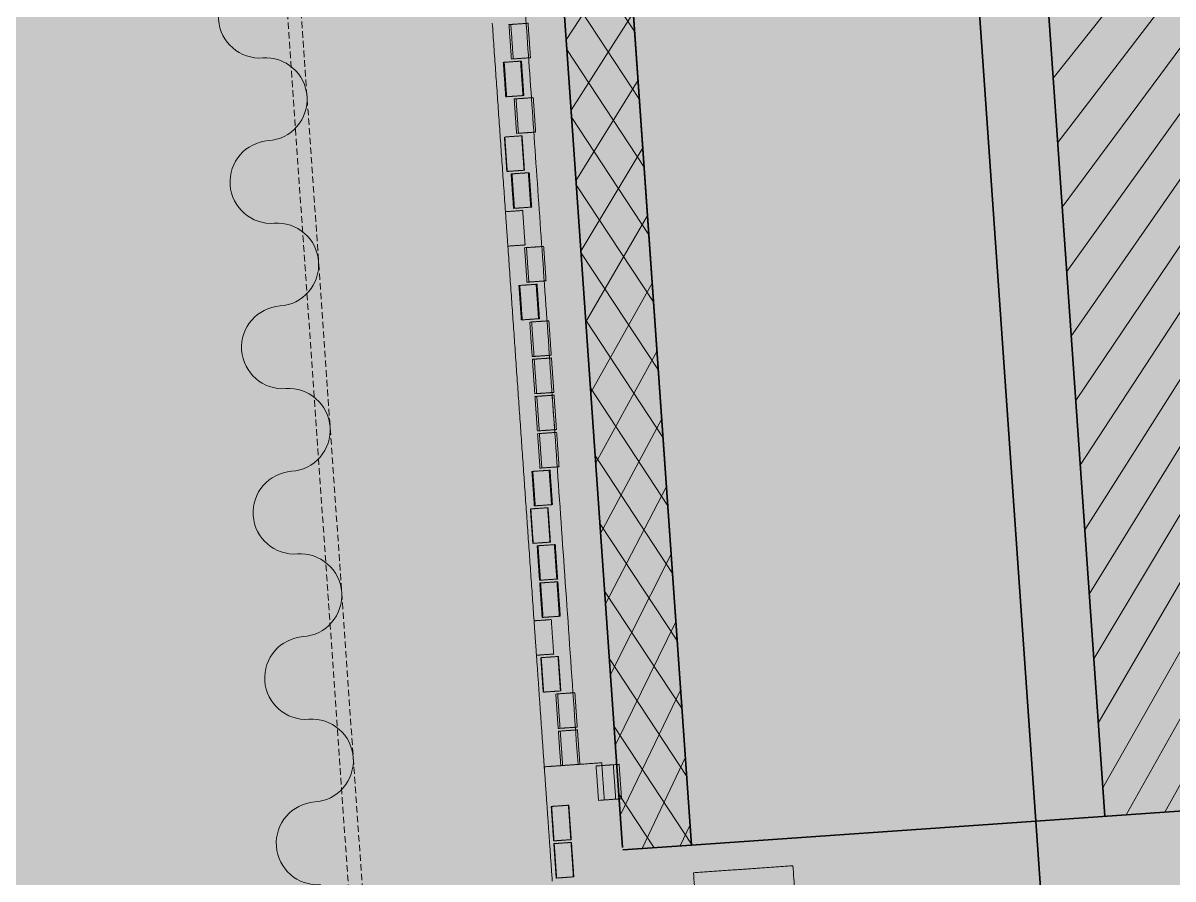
# Model space of a CAD drawing. Header units: millimetres. Extents: x 833941507 to 1669051331, y 817666127 to 1636299673.
# Drawn here: x 834533429 to 834535095, y 817988724 to 817989964 of the extents above; entities that cross this region are included whole.
import ezdxf

# ---------------------------------------------------------------- set-up
doc = ezdxf.new("R2010")
doc.units = ezdxf.units.MM
doc.header["$LTSCALE"] = 3
doc.linetypes.add('B0703', pattern=[4.6875, 3.125, -1.5625])
for name, color, linetype, lineweight in [('Hatch (LTC&CB)', 252, 'Continuous', 35), ('UAJ-22INWA', 6, 'Continuous', 35), ('UAJ-22INWA-a', 1, 'Continuous', 13), ('UAJ-22INWA-h', 251, 'Continuous', 9), ('UAJ-23FLOR-h', 251, 'Continuous', 9), ('UAJ-25CEIL-z', 8, 'B0703', 9), ('UAJ-41EXFI-d', 7, 'Continuous', 5)]:
    doc.layers.add(name, color=color, linetype=linetype, lineweight=lineweight)

# ---------------------------------------------------------------- blocks, each defined once
blk = doc.blocks.new('*U581')
at = {"layer": 'UAJ-22INWA-h'}
h = blk.add_hatch(dxfattribs=at)
h.set_pattern_fill('ANSI31', color=256, scale=20)
h.set_pattern_definition([(45, (24.9999945359904, 30835.43303314436), (-44.90128060534576, 44.90128060534577), [])])
h.paths.add_polyline_path([(-1.844570874709461e-06, 14973.37954888086), (-1.592881261558432e-06, 16862.05348523488), (224.9999964997701, 16862.05348501137), (224.9999967249177, 14973.37954901498)])
at = {"layer": 'UAJ-22INWA'}
for p, q in [((-1.695559263147602e-06, 14973.37955531867), (-1.741892873506641e-06, 16862.05348527895)), ((224.9999965742759, 16862.05348503635), (224.9999967100165, 14973.37950560829))]:
    blk.add_line(p, q, dxfattribs=at)
blk = doc.blocks.new('*U324')
at = {"layer": 'UAJ-22INWA-h'}
h = blk.add_hatch(dxfattribs=at)
h.set_pattern_fill('AFWERK', color=256, scale=50)
h.set_pattern_definition([(45, (-100.0000057875257, 33549.28964082775), (-50.00000133031198, 50.00000133031198), []), (135, (-100.0000057875257, 33549.28964082775), (-50.00000133031198, -50.00000133031198), [])])
h.paths.add_polyline_path([(-1.853776439020294e-06, 15050.60441228639), (-1.907191773398154e-06, 19498.68522958725), (99.99999618545958, 19498.68522928923), (99.99999671571207, 15050.60441234599)])
at = {"layer": 'UAJ-22INWA'}
for p, q in [((-1.704764824749647e-06, 15050.60437327827), (-2.05620338543176e-06, 19498.68523106406)), ((99.99999625996534, 19498.68523131096), (99.99999670048209, 15054.28221271312))]:
    blk.add_line(p, q, dxfattribs=at)
blk.add_lwpolyline([(-1.853776439020294e-06, 15050.60441228639), (99.99999671571207, 15050.60441225062)], dxfattribs=at)
blk = doc.blocks.new('Finish Walls')
at = {"layer": 'UAJ-22INWA-a'}
for points, degree in [([(834534108.4936734, 817990667.2634814), (834534151.9401174, 817990045.7802503), (834534232.7658423, 817988889.6019759)], 2), ([(834534132.7891929, 817989961.2388871), (834534134.1723272, 817989961.3355788), (834534135.2011753, 817989961.4075031), (834534135.479739, 817989961.4269769)], 3), ([(834534136.2760665, 817989911.3606181), (834534134.5326297, 817989936.2997526), (834534132.7891929, 817989961.2388871)], 2), ([(834534160.4188734, 817989963.1704136), (834534147.9493062, 817989962.2986953), (834534135.479739, 817989961.4269769)], 2), ([(834534138.9666125, 817989911.548708), (834534137.2231758, 817989936.4878424), (834534135.479739, 817989961.4269769)], 2), ([(834534163.9057469, 817989913.2921448), (834534162.1623102, 817989938.2312791), (834534160.4188734, 817989963.1704136)], 2), ([(834534124.5842319, 817989906.533507), (834534125.2758316, 817989906.5818552), (834534125.7902766, 817989906.6178188), (834534125.9295582, 817989906.6275556)], 3), ([(834534128.0711054, 817989856.655238), (834534126.3276685, 817989881.5943725), (834534124.5842319, 817989906.533507)], 2), ([(834534150.8686926, 817989908.3709924), (834534138.3991253, 817989907.499274), (834534125.9295582, 817989906.6275556)], 2), ([(834534129.4164317, 817989856.7492867), (834534127.6729949, 817989881.6884211), (834534125.9295582, 817989906.6275556)], 2), ([(834534138.9666125, 817989911.548708), (834534138.6880488, 817989911.5292342), (834534137.6592008, 817989911.4573098), (834534136.2760665, 817989911.3606181)], 3), ([(834534138.9666125, 817989911.548708), (834534151.4361798, 817989912.4204264), (834534163.9057469, 817989913.2921448)], 2), ([(834534153.0102398, 817989858.3986748), (834534151.266803, 817989883.3378093), (834534149.5233663, 817989908.2769438)], 2), ([(834534154.3555661, 817989858.4927235), (834534152.6121293, 817989883.431858), (834534150.8686926, 817989908.3709924)], 2), ([(834534129.4164317, 817989856.7492867), (834534129.2771502, 817989856.7395499), (834534128.7627052, 817989856.7035862), (834534128.0711054, 817989856.655238)], 3), ([(834534129.4164317, 817989856.7492867), (834534141.8859988, 817989857.621005), (834534154.3555661, 817989858.4927235)], 2), ([(834534140.3208398, 817989853.5018262), (834534141.703974, 817989853.5985179), (834534142.7328221, 817989853.6704422), (834534143.0113858, 817989853.689916)], 3), ([(834534143.8077133, 817989803.6235572), (834534142.0642766, 817989828.5626917), (834534140.3208398, 817989853.5018262)], 2), ([(834534167.9505203, 817989855.4333527), (834534155.480953, 817989854.5616344), (834534143.0113858, 817989853.689916)], 2), ([(834534146.4982593, 817989803.811647), (834534144.7548225, 817989828.7507815), (834534143.0113858, 817989853.689916)], 2), ([(834534171.4373938, 817989805.5550838), (834534169.693957, 817989830.4942182), (834534167.9505203, 817989855.4333527)], 2), ([(834534126.1304864, 817989798.3780212), (834534126.4762903, 817989798.4021956), (834534126.7335155, 817989798.4201776), (834534126.8031561, 817989798.4250461)], 3), ([(834534129.6173599, 817989748.4997523), (834534127.8739231, 817989773.4388868), (834534126.1304864, 817989798.3780212)], 2), ([(834534151.7422906, 817989800.1684828), (834534139.2727234, 817989799.2967644), (834534126.8031561, 817989798.4250461)], 2), ([(834534130.2900296, 817989748.5467771), (834534128.546593, 817989773.4859116), (834534126.8031561, 817989798.4250461)], 2), ([(834534146.4982593, 817989803.811647), (834534146.2196956, 817989803.7921733), (834534145.1908475, 817989803.7202489), (834534143.8077133, 817989803.6235572)], 3), ([(834534146.4982593, 817989803.811647), (834534158.9678265, 817989804.6833655), (834534171.4373938, 817989805.5550838)], 2), ([(834534154.5564944, 817989750.2431891), (834534152.8130575, 817989775.1823236), (834534151.0696208, 817989800.121458)], 2), ([(834534155.2291641, 817989750.2902138), (834534153.4857274, 817989775.2293483), (834534151.7422906, 817989800.1684828)], 2), ([(834534130.2900296, 817989748.5467771), (834534130.220389, 817989748.5419086), (834534129.9631639, 817989748.5239266), (834534129.6173599, 817989748.4997523)], 3), ([(834534130.2900296, 817989748.5467771), (834534142.759597, 817989749.4184954), (834534155.2291641, 817989750.2902138)], 2), ([(834534135.8817021, 817989744.9279156), (834534136.5733018, 817989744.9762638), (834534137.0877469, 817989745.0122274), (834534137.2270284, 817989745.0219642)], 3), ([(834534139.3685756, 817989695.0496466), (834534137.6251388, 817989719.9887811), (834534135.8817021, 817989744.9279156)], 2), ([(834534162.1661628, 817989746.765401), (834534149.6965955, 817989745.8936826), (834534137.2270284, 817989745.0219642)], 2), ([(834534140.7139019, 817989695.1436954), (834534138.9704651, 817989720.0828297), (834534137.2270284, 817989745.0219642)], 2), ([(834534164.30771, 817989696.7930834), (834534162.5642732, 817989721.7322179), (834534160.8208365, 817989746.6713524)], 2), ([(834534165.6530364, 817989696.887132), (834534163.9095995, 817989721.8262665), (834534162.1661628, 817989746.765401)], 2), ([(834534152.6158754, 817989691.9659723), (834534140.1463081, 817989691.0942539), (834534127.6767409, 817989690.2225355)], 2), ([(834534131.1636144, 817989640.3442665), (834534129.4201776, 817989665.283401), (834534127.6767409, 817989690.2225355)], 2), ([(834534140.7139019, 817989695.1436954), (834534140.5746204, 817989695.1339585), (834534140.0601753, 817989695.0979948), (834534139.3685756, 817989695.0496466)], 3), ([(834534140.7139019, 817989695.1436954), (834534153.183469, 817989696.0154136), (834534165.6530364, 817989696.887132)], 2), ([(834534156.1027489, 817989642.0877033), (834534154.359312, 817989667.0268378), (834534152.6158754, 817989691.9659723)], 2), ([(834534131.1636144, 817989640.3442665), (834534143.6331816, 817989641.215985), (834534156.1027489, 817989642.0877033)], 2), ([(834534155.3841333, 817989638.0277044), (834534156.7672676, 817989638.1243961), (834534157.7961156, 817989638.1963204), (834534158.0746794, 817989638.2157941)], 3), ([(834534158.8710068, 817989588.1494354), (834534157.1275702, 817989613.0885699), (834534155.3841333, 817989638.0277044)], 2), ([(834534183.0138139, 817989639.9592309), (834534170.5442466, 817989639.0875125), (834534158.0746794, 817989638.2157941)], 2), ([(834534161.5615529, 817989588.3375252), (834534159.8181161, 817989613.2766596), (834534158.0746794, 817989638.2157941)], 2), ([(834534186.5006874, 817989590.080962), (834534184.7572505, 817989615.0200964), (834534183.0138139, 817989639.9592309)], 2), ([(834534147.1791722, 817989583.3223243), (834534147.870772, 817989583.3706723), (834534148.385217, 817989583.406636), (834534148.5244986, 817989583.4163729)], 3), ([(834534150.6660457, 817989533.4440553), (834534148.922609, 817989558.3831898), (834534147.1791722, 817989583.3223243)], 2), ([(834534173.4636331, 817989585.1598096), (834534160.9940658, 817989584.2880912), (834534148.5244986, 817989583.4163729)], 2), ([(834534152.0113721, 817989533.5381039), (834534150.2679353, 817989558.4772384), (834534148.5244986, 817989583.4163729)], 2), ([(834534161.5615529, 817989588.3375252), (834534161.2829891, 817989588.3180515), (834534160.2541411, 817989588.2461271), (834534158.8710068, 817989588.1494354)], 3), ([(834534161.5615529, 817989588.3375252), (834534174.0311201, 817989589.2092435), (834534186.5006874, 817989590.080962)], 2), ([(834534175.6051801, 817989535.187492), (834534173.8617435, 817989560.1266265), (834534172.1183066, 817989585.065761)], 2), ([(834534176.9505066, 817989535.2815406), (834534175.2070698, 817989560.2206751), (834534173.4636331, 817989585.1598096)], 2), ([(834534152.0113721, 817989533.5381039), (834534151.8720906, 817989533.528367), (834534151.3576455, 817989533.4924034), (834534150.6660457, 817989533.4440553)], 3), ([(834534152.0113721, 817989533.5381039), (834534164.4809393, 817989534.4098223), (834534176.9505066, 817989535.2815406)], 2), ([(834534190.5454606, 817989532.22217), (834534178.0758934, 817989531.3504516), (834534165.6063261, 817989530.4787332)], 2), ([(834534194.0323341, 817989482.343901), (834534192.2888974, 817989507.2830355), (834534190.5454606, 817989532.22217)], 2), ([(834534162.9157802, 817989530.2906435), (834534164.2989144, 817989530.3873351), (834534165.3277625, 817989530.4592595), (834534165.6063261, 817989530.4787332)], 3), ([(834534166.4026537, 817989480.4123745), (834534164.6592169, 817989505.351509), (834534162.9157802, 817989530.2906435)], 2), ([(834534169.0931996, 817989480.6004642), (834534167.3497629, 817989505.5395987), (834534165.6063261, 817989530.4787332)], 2), ([(834534169.0931996, 817989480.6004642), (834534181.5627669, 817989481.4721826), (834534194.0323341, 817989482.343901)], 2), ([(834534169.0931996, 817989480.6004642), (834534168.814636, 817989480.5809906), (834534167.7857879, 817989480.5090661), (834534166.4026537, 817989480.4123745)], 3), ([(834534166.6816036, 817989476.422113), (834534168.0647378, 817989476.5188047), (834534169.0935858, 817989476.590729), (834534169.3721496, 817989476.6102028)], 3), ([(834534170.168477, 817989426.543844), (834534168.4250404, 817989451.4829785), (834534166.6816036, 817989476.422113)], 2), ([(834534194.311284, 817989478.3536395), (834534181.8417168, 817989477.4819211), (834534169.3721496, 817989476.6102028)], 2), ([(834534172.8590231, 817989426.7319338), (834534171.1155863, 817989451.6710683), (834534169.3721496, 817989476.6102028)], 2), ([(834534197.7981576, 817989428.4753705), (834534196.0547208, 817989453.414505), (834534194.311284, 817989478.3536395)], 2), ([(834534172.8590231, 817989426.7319338), (834534172.5804594, 817989426.71246), (834534171.5516113, 817989426.6405357), (834534170.168477, 817989426.543844)], 3), ([(834534170.4474269, 817989422.5535825), (834534171.8305612, 817989422.6502742), (834534172.8594092, 817989422.7221986), (834534173.137973, 817989422.7416723)], 3), ([(834534173.9343004, 817989372.6753136), (834534172.1908637, 817989397.6144481), (834534170.4474269, 817989422.5535825)], 2), ([(834534172.8590231, 817989426.7319338), (834534185.3285903, 817989427.6036522), (834534197.7981576, 817989428.4753705)], 2), ([(834534198.0771074, 817989424.4851091), (834534185.6075401, 817989423.6133907), (834534173.137973, 817989422.7416723)], 2), ([(834534176.6248465, 817989372.8634033), (834534174.8814096, 817989397.8025378), (834534173.137973, 817989422.7416723)], 2), ([(834534198.8734349, 817989374.4187503), (834534197.1299982, 817989399.3578848), (834534195.3865614, 817989424.2970192)], 2), ([(834534201.5639809, 817989374.6068401), (834534199.8205441, 817989399.5459746), (834534198.0771074, 817989424.4851091)], 2), ([(834534176.6248465, 817989372.8634033), (834534176.3462827, 817989372.8439296), (834534175.3174347, 817989372.7720052), (834534173.9343004, 817989372.6753136)], 3), ([(834534174.2132504, 817989368.685052), (834534175.5963845, 817989368.7817438), (834534176.6252327, 817989368.8536681), (834534176.9037963, 817989368.8731419)], 3), ([(834534177.7001239, 817989318.8067831), (834534175.9566871, 817989343.7459176), (834534174.2132504, 817989368.685052)], 2), ([(834534176.6248465, 817989372.8634033), (834534189.0944136, 817989373.7351217), (834534201.5639809, 817989374.6068401)], 2), ([(834534201.8429308, 817989370.6165786), (834534189.3733636, 817989369.7448602), (834534176.9037963, 817989368.8731419)], 2), ([(834534180.3906698, 817989318.9948729), (834534178.6472331, 817989343.9340074), (834534176.9037963, 817989368.8731419)], 2), ([(834534205.3298043, 817989320.7383096), (834534203.5863676, 817989345.6774441), (834534201.8429308, 817989370.6165786)], 2), ([(834534192.29275, 817989315.8171573), (834534179.8231827, 817989314.945439), (834534167.3536155, 817989314.0737206)], 2), ([(834534180.3906698, 817989318.9948729), (834534180.1121062, 817989318.9753991), (834534179.0832582, 817989318.9034748), (834534177.7001239, 817989318.8067831)], 3), ([(834534180.3906698, 817989318.9948729), (834534192.8602371, 817989319.8665912), (834534205.3298043, 817989320.7383096)], 2), ([(834534194.4342972, 817989265.8448397), (834534192.6908604, 817989290.7839742), (834534190.9474237, 817989315.7231086)], 2), ([(834534195.7796235, 817989265.9388883), (834534194.0361867, 817989290.8780228), (834534192.29275, 817989315.8171573)], 2), ([(834534166.0082892, 817989313.979672), (834534166.6998891, 817989314.02802), (834534167.214334, 817989314.0639837), (834534167.3536155, 817989314.0737206)], 3), ([(834534169.4951627, 817989264.101403), (834534167.7517259, 817989289.0405375), (834534166.0082892, 817989313.979672)], 2), ([(834534170.840489, 817989264.1954516), (834534169.0970523, 817989289.1345861), (834534167.3536155, 817989314.0737206)], 2), ([(834534170.840489, 817989264.1954516), (834534183.3100563, 817989265.06717), (834534195.7796235, 817989265.9388883)], 2), ([(834534163.7887204, 817989259.6927166), (834534164.1345243, 817989259.7168909), (834534164.3917494, 817989259.734873), (834534164.4613901, 817989259.7397414)], 3), ([(834534167.2755939, 817989209.8144476), (834534165.5321571, 817989234.7535821), (834534163.7887204, 817989259.6927166)], 2), ([(834534189.4005246, 817989261.4831781), (834534176.9309574, 817989260.6114599), (834534164.4613901, 817989259.7397414)], 2), ([(834534167.9482636, 817989209.8614725), (834534166.204827, 817989234.800607), (834534164.4613901, 817989259.7397414)], 2), ([(834534170.840489, 817989264.1954516), (834534170.7012075, 817989264.1857147), (834534170.1867626, 817989264.1497511), (834534169.4951627, 817989264.101403)], 3), ([(834534192.2147284, 817989211.5578845), (834534190.4712915, 817989236.4970189), (834534188.7278548, 817989261.4361534)], 2), ([(834534192.8873981, 817989211.6049092), (834534191.1439614, 817989236.5440437), (834534189.4005246, 817989261.4831781)], 2), ([(834534167.9482636, 817989209.8614725), (834534167.8786229, 817989209.8566041), (834534167.6213979, 817989209.8386221), (834534167.2755939, 817989209.8144476)], 3), ([(834534167.9482636, 817989209.8614725), (834534180.417831, 817989210.7331909), (834534192.8873981, 817989211.6049092)], 2), ([(834534173.539936, 817989206.242611), (834534174.2315358, 817989206.2909591), (834534174.7459807, 817989206.3269228), (834534174.8852624, 817989206.3366597)], 3), ([(834534177.0268095, 817989156.3643421), (834534175.2833728, 817989181.3034766), (834534173.539936, 817989206.242611)], 2), ([(834534199.8243967, 817989208.0800964), (834534187.3548295, 817989207.208378), (834534174.8852624, 817989206.3366597)], 2), ([(834534178.3721359, 817989156.4583907), (834534176.6286991, 817989181.3975252), (834534174.8852624, 817989206.3366597)], 2), ([(834534201.9659439, 817989158.1077788), (834534200.2225072, 817989183.0469133), (834534198.4790704, 817989207.9860477)], 2), ([(834534203.3112704, 817989158.2018274), (834534201.5678335, 817989183.1409619), (834534199.8243967, 817989208.0800964)], 2), ([(834534178.3721359, 817989156.4583907), (834534178.2328542, 817989156.4486538), (834534177.7184093, 817989156.4126902), (834534177.0268095, 817989156.3643421)], 3), ([(834534177.3057594, 817989152.3740805), (834534177.9973592, 817989152.4224286), (834534178.5118042, 817989152.4583923), (834534178.6510857, 817989152.4681292)], 3), ([(834534180.7926329, 817989102.4958116), (834534179.0491961, 817989127.4349461), (834534177.3057594, 817989152.3740805)], 2), ([(834534178.3721359, 817989156.4583907), (834534190.841703, 817989157.330109), (834534203.3112704, 817989158.2018274)], 2), ([(834534203.5902202, 817989154.211566), (834534191.1206529, 817989153.3398476), (834534178.6510857, 817989152.4681292)], 2), ([(834534182.1379592, 817989102.5898602), (834534180.3945224, 817989127.5289947), (834534178.6510857, 817989152.4681292)], 2), ([(834534205.7317674, 817989104.2392484), (834534203.9883306, 817989129.1783829), (834534202.2448939, 817989154.1175174)], 2), ([(834534207.0770937, 817989104.333297), (834534205.3336569, 817989129.2724315), (834534203.5902202, 817989154.211566)], 2), ([(834534194.0399327, 817989099.4121372), (834534181.5703654, 817989098.5404189), (834534169.1007982, 817989097.6687005)], 2), ([(834534182.1379592, 817989102.5898602), (834534181.9986777, 817989102.5801234), (834534181.4842327, 817989102.5441598), (834534180.7926329, 817989102.4958116)], 3), ([(834534182.1379592, 817989102.5898602), (834534194.6075264, 817989103.4615786), (834534207.0770937, 817989104.333297)], 2), ([(834534197.5268062, 817989049.5338682), (834534195.7833694, 817989074.4730027), (834534194.0399327, 817989099.4121372)], 2), ([(834534172.5876718, 817989047.7904315), (834534170.844235, 817989072.729566), (834534169.1007982, 817989097.6687005)], 2), ([(834534172.5876718, 817989047.7904315), (834534185.0572389, 817989048.6621499), (834534197.5268062, 817989049.5338682)], 2), ([(834534178.852014, 817989044.2185948), (834534179.1978179, 817989044.2427691), (834534179.455043, 817989044.2607511), (834534179.5246837, 817989044.2656195)], 3), ([(834534182.3388875, 817988994.3403258), (834534180.5954506, 817989019.2794603), (834534178.852014, 817989044.2185948)], 2), ([(834534204.4638182, 817989046.0090563), (834534191.994251, 817989045.1373379), (834534179.5246837, 817989044.2656195)], 2), ([(834534183.0115572, 817988994.3873507), (834534181.2681205, 817989019.326485), (834534179.5246837, 817989044.2656195)], 2), ([(834534207.2780219, 817988996.0837626), (834534205.5345851, 817989021.0228971), (834534203.7911484, 817989045.9620316)], 2), ([(834534207.9506917, 817988996.1307874), (834534206.207255, 817989021.0699219), (834534204.4638182, 817989046.0090563)], 2), ([(834534183.0115572, 817988994.3873507), (834534182.9419166, 817988994.3824822), (834534182.6846914, 817988994.3645002), (834534182.3388875, 817988994.3403258)], 3), ([(834534183.0115572, 817988994.3873507), (834534195.4811245, 817988995.259069), (834534207.9506917, 817988996.1307874)], 2), ([(834534200.5740141, 817988991.6053388), (834534201.9571483, 817988991.7020305), (834534202.9859964, 817988991.7739549), (834534203.2645601, 817988991.7934285)], 3), ([(834534204.0608877, 817988941.7270699), (834534202.3174509, 817988966.6662043), (834534200.5740141, 817988991.6053388)], 2), ([(834534228.2036946, 817988993.5368654), (834534215.7341274, 817988992.665147), (834534203.2645601, 817988991.7934285)], 2), ([(834534206.7514336, 817988941.9151597), (834534205.0079969, 817988966.8542941), (834534203.2645601, 817988991.7934285)], 2), ([(834534231.6905681, 817988943.6585964), (834534229.9471314, 817988968.5977309), (834534228.2036946, 817988993.5368654)], 2), ([(834534206.7514336, 817988941.9151597), (834534206.47287, 817988941.8956859), (834534205.4440218, 817988941.8237616), (834534204.0608877, 817988941.7270699)], 3), ([(834534204.3398376, 817988937.7368083), (834534205.7229718, 817988937.8335), (834534206.7518198, 817988937.9054244), (834534207.0303835, 817988937.9248981)], 3), ([(834534207.826711, 817988887.8585393), (834534206.0832742, 817988912.7976738), (834534204.3398376, 817988937.7368083)], 2), ([(834534206.7514336, 817988941.9151597), (834534219.2210009, 817988942.786878), (834534231.6905681, 817988943.6585964)], 2), ([(834534231.969518, 817988939.6683348), (834534219.4999508, 817988938.7966166), (834534207.0303835, 817988937.9248981)], 2), ([(834534210.517257, 817988888.0466292), (834534208.7738203, 817988912.9857637), (834534207.0303835, 817988937.9248981)], 2), ([(834534235.4563915, 817988889.7900659), (834534233.7129548, 817988914.7292004), (834534231.969518, 817988939.6683348)], 2), ([(834534183.8851422, 817988886.1848409), (834534196.3547094, 817988887.0565592), (834534208.8242767, 817988887.9282776)], 2), ([(834534210.517257, 817988888.0466292), (834534210.2386934, 817988888.0271554), (834534209.2098453, 817988887.9552311), (834534207.826711, 817988887.8585393)], 3), ([(834534208.8242767, 817988887.9282776), (834534237.9654423, 817988889.9654686), (834534267.106608, 817988892.0026596)], 2), ([(834534210.517257, 817988888.0466292), (834534222.9868243, 817988888.9183476), (834534235.4563915, 817988889.7900659)], 2), ([(834534258.9814955, 817988887.4248897), (834534263.3014032, 817988887.7268844), (834534266.5150236, 817988887.9515411), (834534267.3855579, 817988888.012398)], 3), ([(834534262.468369, 817988837.5466207), (834534260.7249322, 817988862.4857552), (834534258.9814955, 817988887.4248897)], 2), ([(834534267.106608, 817988892.0026596), (834534267.246083, 817988890.0075288), (834534267.3855579, 817988888.012398)], 2), ([(834534292.3246924, 817988889.7558348), (834534279.8551252, 817988888.8841164), (834534267.3855579, 817988888.012398)], 2), ([(834534270.8724315, 817988838.134129), (834534269.1289947, 817988863.0732635), (834534267.3855579, 817988888.012398)], 2), ([(834534287.4075035, 817988839.2900574), (834534285.6640667, 817988864.2291919), (834534283.92063, 817988889.1683264)], 2), ([(834534295.8115659, 817988839.8775659), (834534294.0681292, 817988864.8167003), (834534292.3246924, 817988889.7558348)], 2), ([(834534270.8724315, 817988838.134129), (834534270.0018971, 817988838.0732721), (834534266.7882768, 817988837.8486154), (834534262.468369, 817988837.5466207)], 3), ([(834534270.8724315, 817988838.134129), (834534283.3419987, 817988839.0058475), (834534295.8115659, 817988839.8775659)], 2), ([(834534193.9153078, 817988828.7444737), (834534194.2611117, 817988828.768648), (834534194.5183368, 817988828.78663), (834534194.5879775, 817988828.7914985)], 3), ([(834534197.4021813, 817988778.8662047), (834534195.6587445, 817988803.8053392), (834534193.9153078, 817988828.7444737)], 2), ([(834534219.527112, 817988830.5349352), (834534207.0575448, 817988829.6632168), (834534194.5879775, 817988828.7914985)], 2), ([(834534198.074851, 817988778.9132296), (834534196.3314143, 817988803.8523641), (834534194.5879775, 817988828.7914985)], 2), ([(834534222.3413157, 817988780.6096416), (834534220.5978789, 817988805.548776), (834534218.8544422, 817988830.4879105)], 2), ([(834534223.0139855, 817988780.6566663), (834534221.2705488, 817988805.5958008), (834534219.527112, 817988830.5349352)], 2), ([(834534197.6811311, 817988774.8759433), (834534198.0269351, 817988774.9001176), (834534198.2841603, 817988774.9180996), (834534198.3538009, 817988774.922968)], 3), ([(834534201.1680046, 817988724.9976743), (834534199.4245678, 817988749.9368088), (834534197.6811311, 817988774.8759433)], 2), ([(834534198.074851, 817988778.9132296), (834534198.0052104, 817988778.9083611), (834534197.7479852, 817988778.8903791), (834534197.4021813, 817988778.8662047)], 3), ([(834534198.074851, 817988778.9132296), (834534210.5444183, 817988779.7849479), (834534223.0139855, 817988780.6566663)], 2), ([(834534223.2929354, 817988776.6664048), (834534210.8233682, 817988775.7946864), (834534198.3538009, 817988774.922968)], 2), ([(834534201.8406745, 817988725.0446991), (834534200.0972377, 817988749.9838336), (834534198.3538009, 817988774.922968)], 2), ([(834534226.1071391, 817988726.741111), (834534224.3637023, 817988751.6802455), (834534222.6202656, 817988776.61938)], 2), ([(834534226.7798089, 817988726.7881359), (834534225.0363722, 817988751.7272704), (834534223.2929354, 817988776.6664048)], 2), ([(834534201.8406745, 817988725.0446991), (834534201.7710338, 817988725.0398307), (834534201.5138086, 817988725.0218487), (834534201.1680046, 817988724.9976743)], 3), ([(834534201.8406745, 817988725.0446991), (834534214.3102417, 817988725.9164175), (834534226.7798089, 817988726.7881359)], 2)]:
    blk.add_open_spline(points, degree=degree, dxfattribs=at)
at = {"layer": 'UAJ-22INWA-h'}
for points in [[(834534108.5688682, 817989963.5526726), (834534118.1228045, 817989826.8876041), (834534127.6767409, 817989690.2225355)], [(834534131.1633449, 817989640.3481226), (834534150.1320715, 817989369.0084115), (834534169.1007982, 817989097.6687005)], [(834534172.5874579, 817989047.7934902), (834534178.3757749, 817988964.9940344), (834534184.1640918, 817988882.1945785)], [(834534183.8849674, 817988886.1873397), (834534189.6732649, 817988803.3881638), (834534195.4615623, 817988720.588988)]]:
    blk.add_open_spline(points, degree=2, dxfattribs=at)
at = {"layer": 'UAJ-41EXFI-d'}
for points in [[(834534544.1217849, 817988742.841631), (834534472.1159148, 817988737.8078686), (834534400.1100447, 817988732.774106)], [(834534400.1100447, 817988732.774106), (834534421.0312859, 817988433.5044923), (834534441.9525269, 817988134.2348787)], [(834534585.9642671, 817988144.3024037), (834534565.043026, 817988443.5720174), (834534544.1217849, 817988742.841631)]]:
    blk.add_open_spline(points, degree=2, dxfattribs=at)
at = {"layer": 'UAJ-22INWA', "xscale": -1, "rotation": 3.998908409596318}
blk.add_blockref('*U324', (834535446.9115772, 817973758.7148883), dxfattribs=at)
blk = doc.blocks.new('LRR Curtain')
at = {"layer": 'UAJ-25CEIL-z', "linetype": 'B0703'}
for points in [[(-20980.06807148457, -65342.30061793327), (-20980.06752181053, -50292.30059480667, 0.4142135606798064), (-21490.06752026081, -49782.30059623718), (-35490.06815624237, -49782.30057275295, 0.4142135622750456), (-36000.06815767288, -50292.30057132244), (-36000.06819999218, -65342.30061769485)], [(-21000.06807148457, -65342.30061793327), (-21000.06752181053, -50292.30059468746, 0.4142135607387433), (-21490.06752038002, -49802.30059611797), (-35490.06815624237, -49802.30057275295, 0.4142135623230424), (-35980.06815779209, -50292.30057132244), (-35980.06819999218, -65342.30061769485)]]:
    blk.add_lwpolyline(points, format="xyb", dxfattribs=at)
at = {"layer": 'UAJ-41EXFI-d'}
for centre, radius, start, end in [((-21040.1507717371, -53030.93629407883, -7.450580596923826e-09), 59.99999986441814, 90.00004098113502, 270.000040981135), ((-21040.0785535574, -53150.93625068665, -7.450580596923826e-09), 60.00000003033154, 359.9312063185327, 90.06892345496688), ((-21040.07859683037, -53151.00833928585, -7.450580596923826e-09), 59.99999999165063, 269.9312063185327, 4.098113502006952e-05), ((-21040.15059924126, -53271.0082962513, -7.450580596923826e-09), 60.0000000939428, 90.00004098113502, 270.000040981135), ((-21040.15023076534, -53391.00872933865, -7.450580596923826e-09), 60.00043306465189, 89.96558950289459, 90.00031418870182), ((-21040.07838082314, -53391.00829660892, -7.450580596923826e-09), 60.00000012609065, 359.9312063185327, 90.03419875718978), ((-21040.07842409611, -53391.08038520813, -7.450580596923826e-09), 60.00000011056968, 269.9312063185327, 4.098113502006952e-05), ((-21040.15042626858, -53511.08034193516, -7.450580596923826e-09), 59.99999987273157, 90.00004098113502, 270.000040981135), ((-21040.07820832729, -53631.08029866219, -7.450580596923826e-09), 60.00000013232772, 359.9312063185327, 90.06892345496688), ((-21040.07825100422, -53631.15238749981, -7.450580596923826e-09), 59.99999962658003, 269.9312063185327, 4.098113502006952e-05), ((-21040.15025377274, -53751.15234398842, -7.450580596923826e-09), 59.99999996671031, 90.00004098113502, 270.000040981135), ((-21040.07803583145, -53871.15230083466, -7.450580596923826e-09), 60.00000014924051, 359.9312063185327, 90.06892345496688), ((-21040.078078866, -53871.22438967228, -7.450580596923826e-09), 59.99999999165063, 269.9312063185327, 4.098113502006952e-05), ((-21040.15008115768, -53991.2243462801, -7.450580596923826e-09), 59.99999986441814, 90.00004098113502, 270.000040981135), ((-21040.07786309719, -54111.22430288792, -7.450580596923826e-09), 60.0000002596931, 359.9312063185327, 90.06892345496688), ((-21040.07790601254, -54111.29639172554, -7.450580596923826e-09), 59.99999996671031, 269.9312063185327, 4.098113502006952e-05), ((-21040.14990854263, -54231.29634845257, -7.450580596923826e-09), 59.99999998333719, 90.00004098113502, 270.000040981135)]:
    blk.add_arc(centre, radius, start, end, dxfattribs=at)
blk = doc.blocks.new('LRR-B01-WALL FINISH')
blk.add_blockref('Finish Walls', (0, 0))
at = {"rotation": 3.998908525846276}
blk.add_blockref('LRR Curtain', (834551062.6266844, 818044341.9052756), dxfattribs=at)
blk = doc.blocks.new('GBP-LTC-LB01')
at = {"layer": 'UAJ-23FLOR-h'}
h = blk.add_hatch(dxfattribs=at)
h.set_pattern_fill('EARTH,_O', color=256, scale=180, angle=45.00000010501341)
h.set_pattern_definition([(48.99890852053534, (834576001.761157, 818046085.3420337), (-112.7268618952272, 1612.510668059984), [1143, -1143]), (48.99890852053534, (834575678.2791204, 818046366.5514973), (-112.7268618952272, 1612.510668059984), [1143, -1143]), (48.99890852053534, (834575354.7970834, 818046647.760961), (-112.7268618952272, 1612.510668059984), [1143, -1143]), (138.9989085205353, (834575340.7062259, 818046849.3247945), (-1612.510668059984, -112.7268618952272), [1143, -1143]), (138.9989085205353, (834575621.9156895, 818047172.8068315), (-1612.510668059984, -112.7268618952272), [1143, -1143]), (138.9989085205353, (834575903.1251531, 818047496.2888683), (-1612.510668059984, -112.7268618952272), [1143, -1143])])
h.paths.add_polyline_path([(834572173.0526648, 818200349.1682475), (834310583.7401848, 818182062.0839702), (834331502.2393942, 817882831.6918911), (834364939.6873164, 817885169.2259957), (834473095.7001734, 818011283.5998719), (834480533.7001572, 818020120.3998857), (834485095.050147, 818025709.5498941), (834491375.7001324, 818033618.9999057), (834497063.4001188, 818041012.999916), (834493145.8001142, 818043678.6999089), (834512788.5000582, 818074029.2499447), (834518712.4500408, 818083675.2499557), (834526231.3000174, 818096325.0999695), (834534646.0499907, 818111073.0499848), (834545955.9999523, 818131981.3000056), (834557204.5999117, 818154198.8000262), (834564039.9998856, 818168496.8000388), (834570941.1648417, 818183576.4266495), (834578367.7999997, 818200696.3)])
h.paths.add_polyline_path([(834382131.3063979, 817956469.9755309), (834418268.7298656, 817958996.0684958), (834422062.4129677, 817963855.9029621), (834428403.0430198, 817964299.3786768), (834467239.2037573, 818010695.5815835), (834466445.2064853, 818021738.794587), (834476097.7213831, 818035709.0329579), (834485267.1005058, 818048983.1978921), (834487014.8928652, 818051460.4309663), (834497268.3342452, 818067303.4232484), (834492893.3757939, 818129890.0851053), (834448056.5937514, 818126755.6608665), (834416896.5816393, 818105052.1136897), (834382061.3702741, 818080788.9948437), (834386167.4497714, 818022059.1642565), (834377588.3843737, 818021459.4669156)], flags=16)
edge = h.paths.add_edge_path(flags=16)
edge.add_line((834540292.2872467, 818142076.0699883), (834533466.3205868, 818141614.1342163))
edge.add_line((834533466.3205867, 818141614.1342163), (834523258.01233, 818143862.7104174))
edge.add_line((834523258.01233, 818143862.7104174), (834525896.867722, 818155838.9349334))
edge.add_arc((834558382.4304729, 818267025.4493066), 115835.0239163238, 237.2183980957774, 253.7131265722631, ccw=False)
edge.add_line((834495664.9154892, 818169638.2526121), (834498267.5884769, 818132356.9750829))
edge.add_line((834498267.5884771, 818132356.9750829), (834496346.4194225, 818130135.0090942))
edge.add_line((834496346.4194226, 818130135.0090942), (834492879.879452, 818129892.6713651))
edge.add_line((834492879.8794518, 818129892.6713651), (834494229.5832878, 818110587.6218635))
edge.add_line((834494229.5832882, 818110587.6218635), (834496326.133695, 818110708.3844534))
edge.add_line((834496326.1336946, 818110708.3844534), (834498420.2073777, 818080753.5549031))
edge.add_line((834498420.2073779, 818080753.5549031), (834498046.1188868, 818080727.4032354))
edge.add_line((834498046.118887, 818080727.4032354), (834498254.5151165, 818077746.3837949))
edge.add_line((834498254.5151162, 818077746.3837949), (834503061.0860548, 818078082.4001414))
edge.add_line((834503061.0860548, 818078082.4001414), (834504979.5219883, 818081212.101532))
edge.add_line((834504979.5219884, 818081212.101532), (834509429.0185915, 818088470.9260026))
edge.add_line((834509429.0185914, 818088470.9260026), (834515217.1570119, 818097913.5886871))
edge.add_line((834515217.157012, 818097913.5886871), (834526067.4346461, 818116415.5426326))
edge.add_line((834526067.4346461, 818116415.5426326), (834532489.1994565, 818127888.6839589))
edge.add_line((834532489.1994562, 818127888.6839589), (834534830.89787, 818132146.3035389))
edge.add_line((834534830.8978701, 818132146.3035389), (834540292.2872465, 818142076.0699883))
h = blk.add_hatch(dxfattribs=at)
h.set_pattern_fill('EARTH,_O', color=256, scale=180, angle=45.00000010501341)
h.set_pattern_definition([(45.00000010501341, (-1082349.699177861, 54794.90315568447), (-2.96267069188616e-06, 1616.446101792448), [1143, -1143]), (45.00000010501341, (-1082652.782822503, 55097.98679921505), (-2.96267069188616e-06, 1616.446101792448), [1143, -1143]), (45.00000010501341, (-1082955.866467144, 55401.07044274564), (-2.96267069188616e-06, 1616.446101792448), [1143, -1143]), (135.0000001050134, (-1082955.866467515, 55603.12620546969), (-1616.446101792448, -2.96267069188616e-06), [1143, -1143]), (135.0000001050134, (-1082652.782823984, 55906.20985011128), (-1616.446101792448, -2.96267069188616e-06), [1143, -1143]), (135.0000001050134, (-1082349.699180454, 56209.29349475286), (-1616.446101792448, -2.96267069188616e-06), [1143, -1143])])
h.paths.add_polyline_path([(834669469.2548146, 818015499.1701102), (834651080.8176275, 818014213.7929552), (834651091.333055, 818014066.030459), (834669479.7621983, 818015351.5226754)], flags=16)
edge = h.paths.add_edge_path()
edge.add_arc((834611763.613195, 818123015.0723449), 22001.28373588376, 94.00071865262937, 118.6886834190998)
edge.add_line((834601201.8916234, 818142315.5004095), (834593918.3367147, 818141228.3801512))
edge.add_arc((834611768.400262, 818123014.0298539), 25502.69251264854, 93.99715914630349, 134.4212748451599, ccw=False)
edge.add_line((834609990.6837641, 818148454.6872638), (834618164.3568528, 818149025.8389109))
edge.add_line((834618164.3568528, 818149025.8389109), (834618408.292444, 818145534.9100552))
edge.add_line((834618408.292444, 818145534.9100552), (834616365.4114578, 818145392.1596863))
edge.add_line((834616365.4114578, 818145392.1596863), (834616609.385029, 818141900.6873076))
edge.add_line((834616609.385029, 818141900.6873076), (834611621.5474902, 818141552.1522465))
edge.add_line((834611621.5474902, 818141552.1522465), (834611377.6128702, 818145043.0672039))
edge.add_line((834611377.6128702, 818145043.0672039), (834610228.6059371, 818144962.7428077))
h.paths.add_polyline_path([(834673232.9366938, 818197365.8783082), (834607546.4897544, 818192773.8917836), (834599172.4998745, 818174435.3001034), (834588349.0999149, 818152374.5000834), (834578621.5499489, 818133890.6500655), (834568418.2999822, 818115665.3000468), (834556456.700019, 818095618.300025), (834546606.4000474, 818080041.600007), (834532219.3000866, 818058623.7499806), (834523692.1501086, 818046595.7499651), (834515683.5001286, 818035708.4999502), (834508244.2001468, 818025929.8999366), (834500656.3001646, 818016266.0999228), (834489786.8001888, 818002934.0999027), (834483448.3002025, 817995421.2998908), (834478637.6002128, 817989841.6998823), (834458453.7502539, 817967379.2998452), (834441506.4997879, 817949096.357832), (834383075.7479855, 817886437.0757562), (834482026.687943, 817893354.5055006), (834551919.0356153, 817920008.6018127), (834634905.1297382, 817930637.1330649), (834634022.9972101, 817939309.3515325), (834633770.0685325, 817941795.8857912), (834633577.6912351, 817943687.0236263), (834508697.0405153, 817930983.6118022), (834507053.464672, 817930191.4384525), (834506409.4608335, 817939426.9553951), (834507656.9383341, 817945566.7269546), (834503417.0808368, 818006767.0327235), (834503064.3680854, 818011762.6720035), (834514052.9096247, 818025791.9353799), (834520784.6504849, 818034889.3491884), (834526318.8615147, 818042436.9444461), (834532381.6860782, 818050705.6283545), (834536345.7196504, 818056472.6778568), (834542258.4127678, 818065225.6191521), (834550405.86193, 818077286.9078631), (834561578.9964366, 818095001.9633045), (834574522.6610527, 818117080.0346472), (834587768.8781933, 818140310.2095475), (834609774.1305691, 818143594.9757913), (834610001.9653326, 818140335.8947712), (834634252.5395212, 818142031.4686226), (834636806.8958616, 818105492.469254), (834642791.4816118, 818105913.7478601), (834646278.5594581, 818056032.5832597), (834640293.170484, 818055614.1586573), (834643382.3380679, 818011424.9081372), (834641138.4146172, 818011267.9554363), (834645775.7848747, 817944927.8676329), (834639048.3570181, 817944243.5239328), (834640362.1165634, 817931328.1108725), (834651070.3910474, 817932706.91456), (834650587.6677916, 817936476.1291044), (834685105.7378002, 817940896.8578628), (834685588.4610578, 817937127.6433052), (834691373.7890701, 817937868.5701854)])
blk.add_blockref('LRR-B01-WALL FINISH', (0, 0))
at = {"layer": 'UAJ-22INWA', "rotation": 3.998949845255298}
blk.add_blockref('*U581', (834536040.070403, 817973877.5946541), dxfattribs=at)
blk = doc.blocks.new('GBP-STR-B01-L2')
at = {"layer": 'UAJ-22INWA'}
blk.add_lwpolyline([(834534391.2435957, 817996029.3516792), (834534576.1007153, 817993385.0478168), (834534900.3023471, 817993407.7121426), (834535088.5935174, 817990714.2856197), (834534764.3952585, 817990691.6215293), (834534896.1066009, 817988807.5457555), (834534397.323915, 817988772.6770202), (834533927.3296411, 817995495.7002549)], dxfattribs=at)
blk.add_lwpolyline([(834534896.033352, 817988807.5406706), (834535220.3039241, 817988830.2098335), (834535460.5832436, 817985392.3943701), (834535136.3755375, 817985369.7297643), (834535154.0747848, 817985116.5494273), (834534655.292095, 817985081.6806916), (834534536.7373456, 817986777.5418993), (834535035.5082932, 817986812.4099128)], close=True, dxfattribs=at)

msp = doc.modelspace()

# ---------------------------------------------------------------- hatches: boundary and pattern name
at = {"layer": 'Hatch (LTC&CB)'}
h = msp.add_hatch(dxfattribs=at)
h.set_pattern_fill('ANSI38', color=256, scale=100)
h.set_pattern_definition([(318.9998376927443, (834479093.7342951, 818230174.1493032), (208.2994204990571, 239.6197016519238), []), (48.99983769274426, (834479093.7342951, 818230174.1493032), (176.9791393461904, 687.5388238029047), [793.75, -476.25])])
edge = h.paths.add_edge_path()
edge.add_line((834601196.1932279, 818142314.5248821), (834603754.2640262, 818142696.3710381))
edge.add_line((834603754.2640262, 818142696.3710381), (834603901.899728, 818141707.3292294))
edge.add_line((834603901.899728, 818141707.3292294), (834603810.4683098, 818141693.6886882))
edge.add_arc((834611763.2944388, 818123016.3620529), 20299.99935169609, 113.0643579575305, 141.3575808429331)
edge.add_line((834595907.8101043, 818135692.8596053), (834595395.44903, 818135656.8608108))
edge.add_line((834595395.44903, 818135656.8608108), (834583111.7173193, 818114341.0318873))
edge.add_line((834583111.7173193, 818114341.0318873), (834578121.5842528, 818106513.8910732))
edge.add_line((834578121.5842528, 818106513.8910732), (834575731.6542978, 818102809.499759))
edge.add_line((834575731.6542978, 818102809.499759), (834574387.4489166, 818100725.9814435))
edge.add_line((834574387.4489166, 818100725.9814435), (834573113.9765022, 818098752.0992287))
edge.add_line((834573113.9765022, 818098752.0992287), (834573145.2547638, 818098730.6477773))
edge.add_line((834573145.2547638, 818098730.6477773), (834569989.114683, 818093770.2015171))
edge.add_line((834569989.114683, 818093770.2015171), (834566534.9997851, 818088385.676982))
edge.add_line((834566534.9997851, 818088385.676982), (834566514.0877519, 818088398.2967066))
edge.add_line((834566514.0877519, 818088398.2967066), (834558743.6087797, 818076256.6317656))
edge.add_line((834558743.6087797, 818076256.6317656), (834557653.4005865, 818074495.7072132))
edge.add_line((834557653.4005865, 818074495.7072132), (834553498.9169745, 818068288.5571573))
edge.add_line((834553498.9169745, 818068288.5571573), (834548580.861871, 818060932.1282293))
edge.add_line((834548580.861871, 818060932.1282293), (834544328.2635252, 818054726.3367485))
edge.add_line((834544328.2635252, 818054726.3367485), (834544332.1488035, 818054704.6644962))
edge.add_line((834544332.1488035, 818054704.6644962), (834540324.5978602, 818048716.6949816))
edge.add_line((834540324.5978602, 818048716.6949816), (834541041.3244038, 818048232.540333))
edge.add_line((834541041.3244038, 818048232.540333), (834540089.7288045, 818046823.8296406))
edge.add_line((834540089.7288045, 818046823.8296406), (834539737.5511322, 818047061.7285419))
edge.add_line((834539737.5511322, 818047061.7285419), (834533115.7546033, 818038377.7374016))
edge.add_line((834533115.7546033, 818038377.7374016), (834515220.9619001, 818015146.6305978))
edge.add_arc((834538026.0069846, 818000636.2612507), 27029.99999804167, 147.5322628657497, 176.1870880981713)
edge.add_line((834511055.837681, 818002433.7226919), (834511444.9861017, 817996891.2334589))
edge.add_line((834511444.9861017, 817996891.2334589), (834511474.1084727, 817996474.6528435))
edge.add_line((834511474.1084727, 817996474.6528435), (834508641.2167096, 817996276.6106825))
edge.add_line((834508641.2167096, 817996276.6106825), (834508910.6816144, 817992422.053122))
edge.add_line((834508910.6816144, 817992422.053122), (834511353.3752296, 817992955.9577066))
edge.add_line((834511353.3752296, 817992955.9577066), (834513357.6638721, 817964213.0085849))
edge.add_line((834513357.6638721, 817964213.0085849), (834513308.9477361, 817964209.6026397))
edge.add_line((834513308.9477361, 817964209.6026397), (834513879.4049544, 817955918.7523347))
edge.add_line((834513879.4049544, 817955918.7523347), (834514876.6139696, 817955988.4575205))
edge.add_line((834514876.6139696, 817955988.4575205), (834515053.0661077, 817953464.409199))
edge.add_arc((834528221.0653924, 817954382.9922421), 13199.99999874826, 183.9904169536054, 259.8372334186261)
edge.add_line((834525891.9897077, 817941390.0939349), (834525974.5254321, 817940578.7091386))
edge.add_line((834525974.5254321, 817940578.7091386), (834555356.336757, 817943567.4939791))
edge.add_line((834555356.336757, 817943567.4939791), (834594711.6949315, 817947570.8029128))
edge.add_line((834594711.6949315, 817947570.8029128), (834594754.1988673, 817947152.9591447))
edge.add_line((834594754.1988673, 817947152.9591447), (834616096.9028597, 817949323.9834652))
edge.add_line((834616096.9028597, 817949323.9834652), (834631854.2065201, 817950926.8492302))
edge.add_line((834631854.2065201, 817950926.8492302), (834631836.7081357, 817951177.1563083))
edge.add_line((834631836.7081357, 817951177.1563083), (834639760.382062, 817951731.0818821))
edge.add_line((834639760.382062, 817951731.0818821), (834640506.9704407, 817944391.5874598))
edge.add_line((834640506.9704407, 817944391.5874598), (834508703.5709968, 817930984.2761916))
edge.add_line((834508703.5709968, 817930984.2761916), (834508663.5146245, 817930982.1632618))
edge.add_line((834508663.5146245, 817930982.1632618), (834507053.4646711, 817930191.4384522))
edge.add_line((834507053.4646711, 817930191.4384522), (834506409.4608326, 817939426.9553951))
edge.add_line((834506409.4608326, 817939426.9553951), (834507674.9508276, 817945699.3234407))
edge.add_line((834507674.9508276, 817945699.3234407), (834503067.5031257, 818011766.6800821))
edge.add_line((834503067.5031257, 818011766.6800821), (834515005.9420724, 818027008.3036696))
edge.add_line((834515005.9420724, 818027008.3036696), (834526318.8603592, 818042436.9452374))
edge.add_line((834526318.8603592, 818042436.9452374), (834533248.4343333, 818051887.545926))
edge.add_line((834533248.4343333, 818051887.545926), (834545204.9352987, 818069586.3738981))
edge.add_line((834545204.9352987, 818069586.3738981), (834551695.4067936, 818079200.6226892))
edge.add_line((834551695.4067936, 818079200.6226892), (834551700.6621838, 818079300.5666262))
edge.add_line((834551700.6621838, 818079300.5666262), (834554860.111537, 818084257.5104706))
edge.add_line((834554860.111537, 818084257.5104706), (834556162.9385583, 818086301.5433419))
edge.add_line((834556162.9385583, 818086301.5433419), (834561579.1108731, 818095002.152886))
edge.add_line((834561579.1108731, 818095002.152886), (834564610.1881032, 818100023.5882319))
edge.add_line((834564610.1881032, 818100023.5882319), (834566711.8413072, 818103505.2825594))
edge.add_line((834566711.8413072, 818103505.2825594), (834567220.9571147, 818104369.6755948))
edge.add_line((834567220.9571147, 818104369.6755948), (834571219.8492384, 818111331.3275263))
edge.add_line((834571219.8492384, 818111331.3275263), (834579233.5847297, 818125278.3035975))
edge.add_line((834579233.5847297, 818125278.3035975), (834584805.1873057, 818135090.7915635))
edge.add_line((834584805.1873057, 818135090.7915635), (834587768.4359322, 818140310.1481816))
edge.add_line((834587768.4359322, 818140310.1481816), (834593953.3663634, 818141233.3798261))
edge.add_arc((834611682.4142298, 818123278.8372545), 25232.61257183928, 93.84603158733529, 134.6379365759465, ccw=False)
edge.add_line((834609989.9237372, 818148454.6235011), (834618164.07139, 818149025.8201461))
edge.add_line((834618164.07139, 818149025.8201461), (834618408.0113981, 818145534.900405))
edge.add_line((834618408.0113981, 818145534.900405), (834616365.1302586, 818145392.1522276))
edge.add_line((834616365.1302586, 818145392.1522276), (834616609.1098313, 818141900.6663029))
edge.add_line((834616609.1098313, 818141900.6663029), (834611621.272795, 818141552.1240568))
edge.add_line((834611621.272795, 818141552.1240568), (834611377.3331451, 818145043.038663))
edge.add_arc((834611845.1982398, 818122938.1113777), 22109.8780646978, 91.21252121934131, 118.7925777614652)
h = msp.add_hatch(color=256, dxfattribs=at)
h.dxf.hatch_style = 1
edge = h.paths.add_edge_path()
edge.add_line((834513358.8255653, 817964213.0958437), (834514805.289499, 817964314.2087176))
edge.add_line((834514805.289499, 817964314.2087176), (834514905.3200586, 817962883.3180938))
edge.add_line((834514905.3200586, 817962883.3180938), (834522015.978077, 817959924.652822))
edge.add_line((834522015.978077, 817959924.652822), (834527599.8251551, 817958234.8488646))
edge.add_line((834527599.8251551, 817958234.8488646), (834531627.4143353, 817957331.9568794))
edge.add_line((834531627.4143353, 817957331.9568794), (834538597.7298516, 817957185.7983224))
edge.add_line((834538597.7298516, 817957185.7983224), (834550283.8357514, 817958000.7096148))
edge.add_line((834550283.8357514, 817958000.7096148), (834576164.2493855, 817960699.3094033))
edge.add_arc((834571429.6622454, 818001700.8842118), 41274.02878520934, 276.5869590863181, 289.1047787767843)
edge.add_line((834584938.5161443, 817962700.1621864), (834585387.4425285, 817962731.4429674))
edge.add_line((834585387.4425285, 817962731.4429674), (834585119.4098338, 817966565.5387688))
edge.add_line((834585119.4098338, 817966565.5387688), (834584671.7451953, 817966534.2435784))
edge.add_line((834584671.7451953, 817966534.2435784), (834582845.2183245, 817993361.8909639))
edge.add_line((834582845.2183245, 817993361.8909639), (834584586.6638896, 817993483.6330193))
edge.add_line((834584586.6638896, 817993483.6330193), (834584565.213575, 817993788.1730142))
edge.add_line((834584565.213575, 817993788.1730142), (834583546.5970082, 817993716.9697903))
edge.add_line((834583546.5970082, 817993716.9697903), (834579511.6160775, 818051438.2750045))
edge.add_line((834579511.6160775, 818051438.2750045), (834571357.0710046, 818050868.2097193))
edge.add_line((834571357.0710046, 818050868.2097193), (834571728.4182211, 818045556.2424893))
edge.add_line((834571728.4182211, 818045556.2424893), (834551420.9984901, 818044136.5981159))
edge.add_line((834551420.9984901, 818044136.5981159), (834550915.3577757, 818053251.1485702))
edge.add_line((834550915.3577757, 818053251.1485702), (834550067.4300342, 818053191.871879))
edge.add_line((834550067.4300342, 818053191.871879), (834547980.3444077, 818050328.438814))
edge.add_line((834547980.3444077, 818050328.438814), (834547993.7177736, 818050137.13641))
edge.add_line((834547993.7177736, 818050137.13641), (834537098.7629538, 818035335.0755486))
edge.add_line((834537098.7629538, 818035335.0755486), (834533115.7546033, 818038377.7374016))
edge.add_line((834533115.7546033, 818038377.7374016), (834521762.7749052, 818023639.2440152))
edge.add_line((834521762.7749052, 818023639.2440152), (834515226.3537949, 818015153.6303818))
edge.add_arc((834538313.0684212, 818000540.4627358), 27322.90359548846, 147.6674701204294, 176.0266741615715)
edge.add_line((834511055.837681, 818002433.7226919), (834511474.1084727, 817996474.6528435))
edge.add_line((834511474.1084727, 817996474.6528435), (834508641.2167096, 817996276.6106824))
edge.add_line((834508641.2167096, 817996276.6106824), (834508910.6816144, 817992422.053122))
edge.add_line((834508910.6816144, 817992422.053122), (834511349.4456573, 817992955.0988119))
edge.add_line((834511349.4456573, 817992955.0988119), (834511354.850605, 817992876.5974088))
edge.add_line((834511354.850605, 817992876.5974088), (834513358.6562476, 817964213.0840075))
edge.add_line((834513358.6562476, 817964213.0840075), (834513358.8255653, 817964213.0958437))

# ---------------------------------------------------------------- block references
for name in ['GBP-LTC-LB01', 'GBP-STR-B01-L2']:
    msp.add_blockref(name, (0, 0))

doc.saveas('drawing.dxf')
